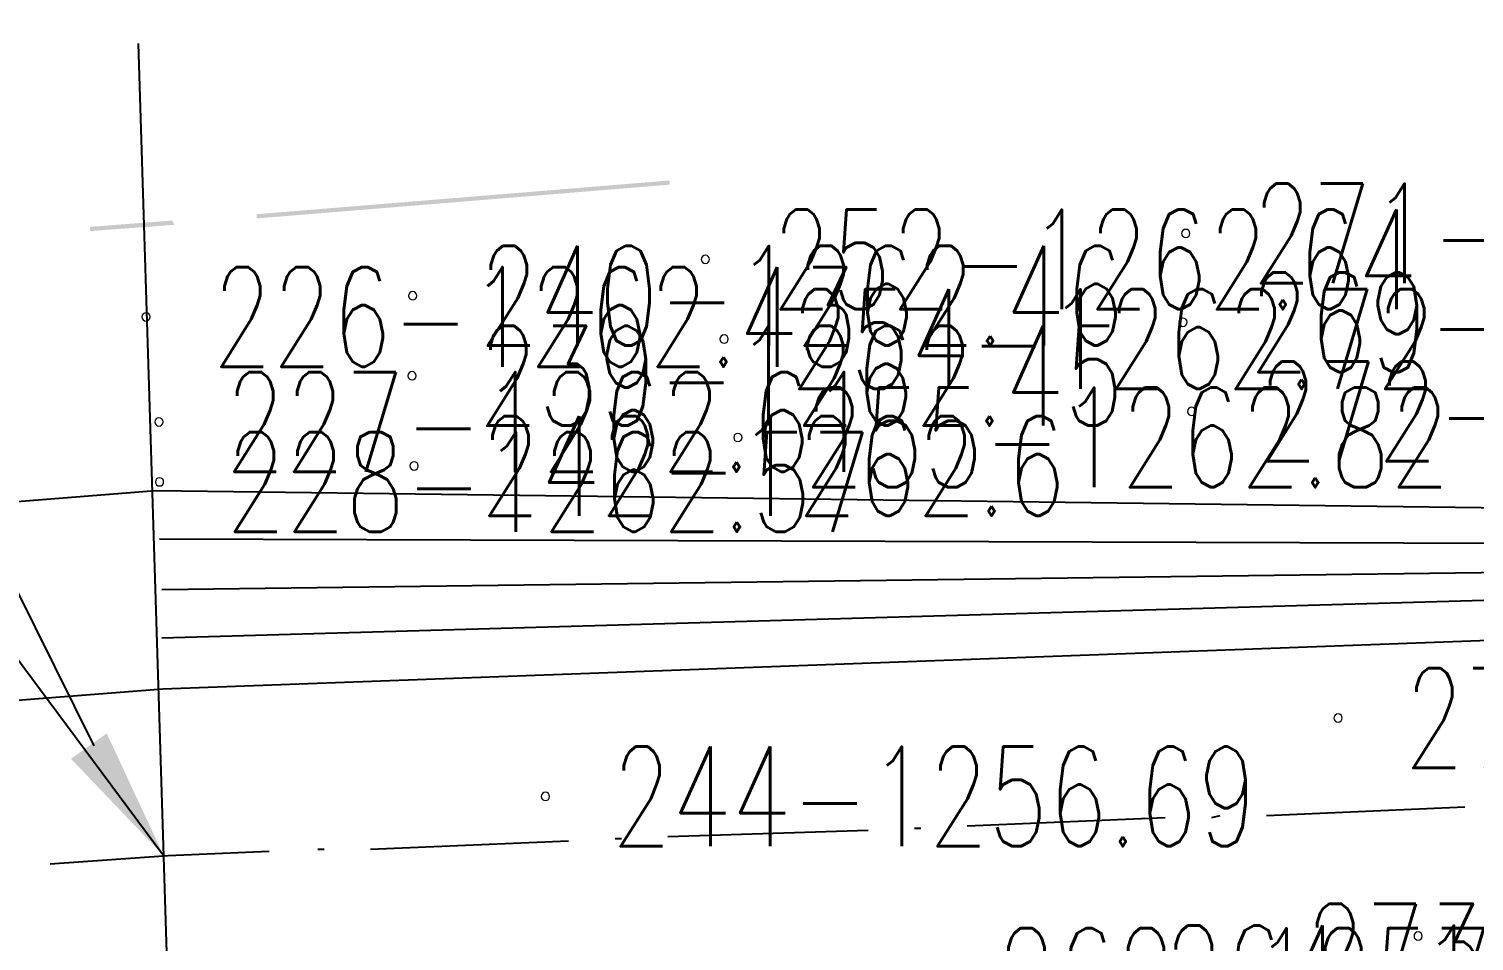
# Model space of a CAD drawing. Header units: millimetres. Extents: x 6156 to 7119, y 3162 to 3647.
# Drawn here: x 6836.6 to 6880.12, y 3556.23 to 3583.68 of the extents above; entities that cross this region are included whole.
import ezdxf
from ezdxf.enums import TextEntityAlignment as Align

# ---------------------------------------------------------------- set-up
doc = ezdxf.new("R2010")
doc.units = ezdxf.units.MM
doc.layers.add('图层1', color=7, linetype='Continuous')
doc.layers.add('点图2', color=30, linetype='Continuous', lineweight=5)
doc.styles.add('HBtxt', font='txt', dxfattribs={"width": 0.7, "bigfont": 'HZTXT'})

msp = doc.modelspace()

# ---------------------------------------------------------------- linework, layer by layer
at = {"layer": '图层1', "lineweight": -3}
for p, q in [((6838.567, 3562.105), (6819.822, 3599.766)), ((6843.202, 3476.725), (6839.9, 3583.249)), ((6823.134, 3582.351), (6840.658, 3558.794)), ((6696.114, 3558.485), (6840.408, 3569.788)), ((6840.408, 3569.788), (6900.476, 3569.026)), ((6900.539, 3568.137), (6840.535, 3568.327)), ((6900.539, 3567.565), (6840.599, 3566.803)), ((6900.539, 3567.057), (6840.599, 3565.343)), ((6840.631, 3563.819), (6930.573, 3567.121)), ((6697.415, 3552.549), (6840.631, 3563.819)), ((6864.854, 3559.692), (6870.823, 3559.946)), ((6872.22, 3559.946), (6872.474, 3560.009)), ((6873.871, 3560.009), (6879.839, 3560.263)), ((6855.838, 3559.374), (6861.87, 3559.565)), ((6863.267, 3559.628), (6863.457, 3559.628)), ((6845.298, 3558.993), (6845.488, 3558.993)), ((6846.885, 3558.993), (6852.854, 3559.247)), ((6854.251, 3559.311), (6854.441, 3559.311)), ((6837.234, 3558.549), (6840.789, 3558.803)), ((6840.789, 3558.803), (6843.837, 3558.93))]:
    msp.add_line(p, q, dxfattribs=at)
at = {"layer": '图层1', "transparency": 33554559}
for points in [[(6843.456, 3578.106), (6843.456, 3577.979), (6855.901, 3579.122)], [(6843.456, 3577.979), (6855.901, 3579.122), (6855.901, 3578.995)], [(6838.44, 3577.725), (6838.44, 3577.598), (6840.916, 3577.915)], [(6838.44, 3577.598), (6840.916, 3577.915), (6840.98, 3577.788)], [(6837.865, 3561.714), (6840.658, 3558.794), (6838.944, 3562.476)]]:
    msp.add_solid(points, dxfattribs=at)
at = {"layer": '点图2'}
for centre, start, end in [((6871.44, 3577.526), 0, 180), ((6871.44, 3577.526), 180, 0), ((6856.972, 3576.747), 0, 180), ((6856.972, 3576.747), 180, 0), ((6848.155, 3575.65), 0, 180), ((6848.155, 3575.65), 180, 0), ((6840.127, 3575.015), 0, 180), ((6840.127, 3575.015), 180, 0), ((6871.356, 3574.854), 0, 180), ((6871.356, 3574.854), 180, 0), ((6857.535, 3574.346), 0, 180), ((6857.535, 3574.346), 180, 0), ((6848.138, 3573.243), 0, 180), ((6848.138, 3573.243), 180, 0), ((6871.617, 3572.169), 0, 180), ((6871.617, 3572.169), 180, 0), ((6840.515, 3571.855), 0, 180), ((6840.515, 3571.855), 180, 0), ((6857.95, 3571.385), 0, 180), ((6857.95, 3571.385), 180, 0), ((6848.2, 3570.529), 0, 180), ((6848.2, 3570.529), 180, 0), ((6840.532, 3570.05), 0, 180), ((6840.532, 3570.05), 180, 0), ((6876.027, 3562.94), 0, 180), ((6876.027, 3562.94), 180, 0), ((6852.154, 3560.579), 0, 180), ((6852.154, 3560.579), 180, 0), ((6878.438, 3556.377), 0, 180), ((6878.438, 3556.377), 180, 0)]:
    msp.add_arc(centre, 0.125, start, end, dxfattribs=at)

# ---------------------------------------------------------------- texts
at = {"layer": '点图2', "style": 'HBtxt', "width": 0.7}
for s, p in [('271-1262.98', (6873.44, 3577.526)), ('252-1262.64', (6858.972, 3576.747)), ('240-1262.46', (6850.155, 3575.65)), ('226-1262.43', (6842.127, 3575.015)), ('269-1262.98', (6873.356, 3574.854)), ('254-1262.72', (6859.535, 3574.346)), ('239-1262.45', (6850.138, 3573.243)), ('227-1262.61', (6842.515, 3571.855)), ('272-1263.04', (6873.617, 3572.169)), ('255-1262.82', (6859.95, 3571.385)), ('242-1262.6', (6850.2, 3570.529)), ('228-1262.57', (6842.532, 3570.05)), ('275-1256.6', (6878.027, 3562.94)), ('244-1256.69', (6854.154, 3560.579)), ('273-1257.37', (6875.041, 3555.85)), ('262-1257.27', (6865.742, 3555.111)), ('264-1257.76', (6870.785, 3555.19))]:
    msp.add_text(s, height=3, dxfattribs=at).set_placement(p, align=Align.MIDDLE_LEFT)

doc.saveas('drawing.dxf')
